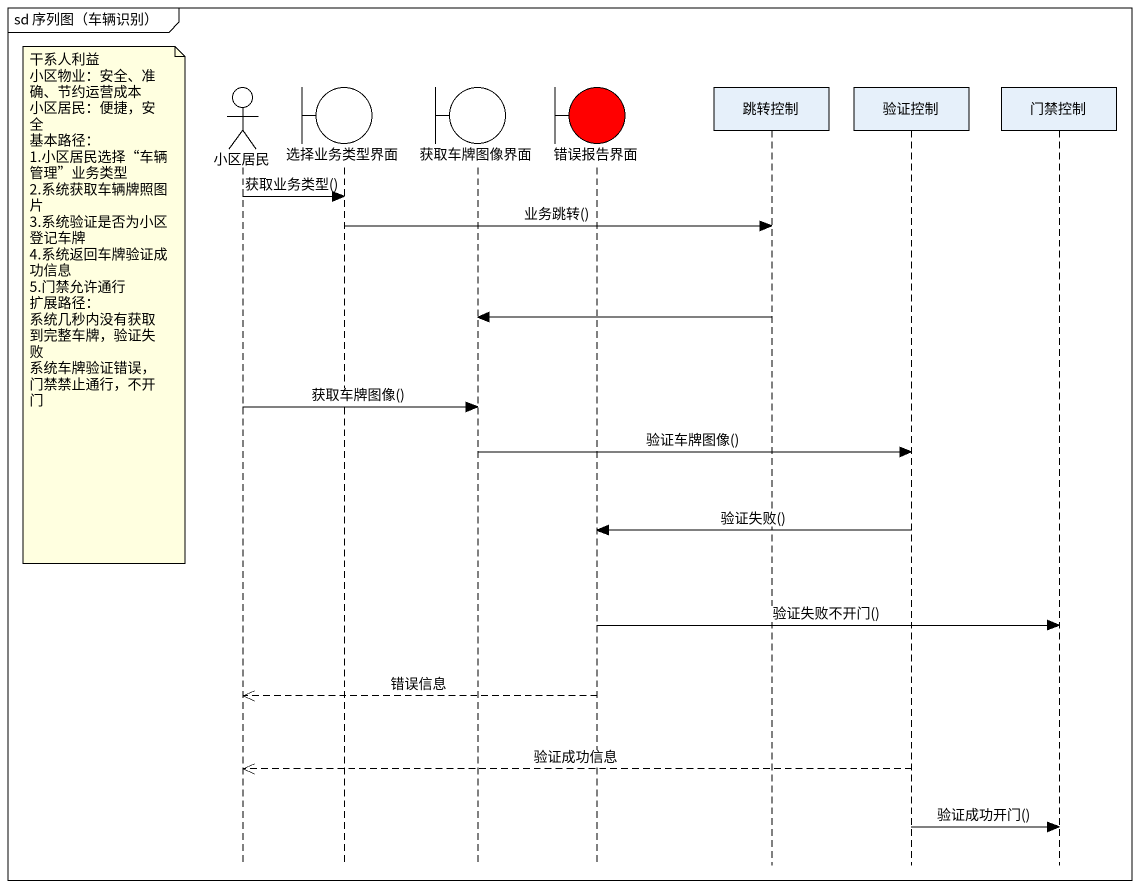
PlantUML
@startuml
mainframe sd 序列图（车辆识别）
hide footbox
actor 小区居民
boundary 选择业务类型界面
boundary 获取车牌图像界面
boundary 错误报告界面 #FF0000
participant 跳转控制
participant 验证控制
participant 门禁控制

小区居民 -> 选择业务类型界面 : 获取业务类型()
选择业务类型界面 -> 跳转控制 : 业务跳转()
note left of 小区居民
  干系人利益
  小区物业：安全、准确、节约运营成本
  小区居民：便捷，安全
  基本路径：
  1.小区居民选择“车辆管理”业务类型
  2.系统获取车辆牌照图片
  3.系统验证是否为小区登记车牌
  4.系统返回车牌验证成功信息
  5.门禁允许通行
  扩展路径：
  系统几秒内没有获取到完整车牌，验证失败
  系统车牌验证错误，门禁禁止通行，不开门
end note
跳转控制 -> 获取车牌图像界面
小区居民 -> 获取车牌图像界面 : 获取车牌图像()
获取车牌图像界面 -> 验证控制 : 验证车牌图像()
验证控制 -> 错误报告界面 : 验证失败()
错误报告界面 -> 门禁控制 : 验证失败不开门()
错误报告界面 -->> 小区居民 : 错误信息
验证控制 -->> 小区居民 : 验证成功信息
验证控制 -> 门禁控制 : 验证成功开门()
@enduml
